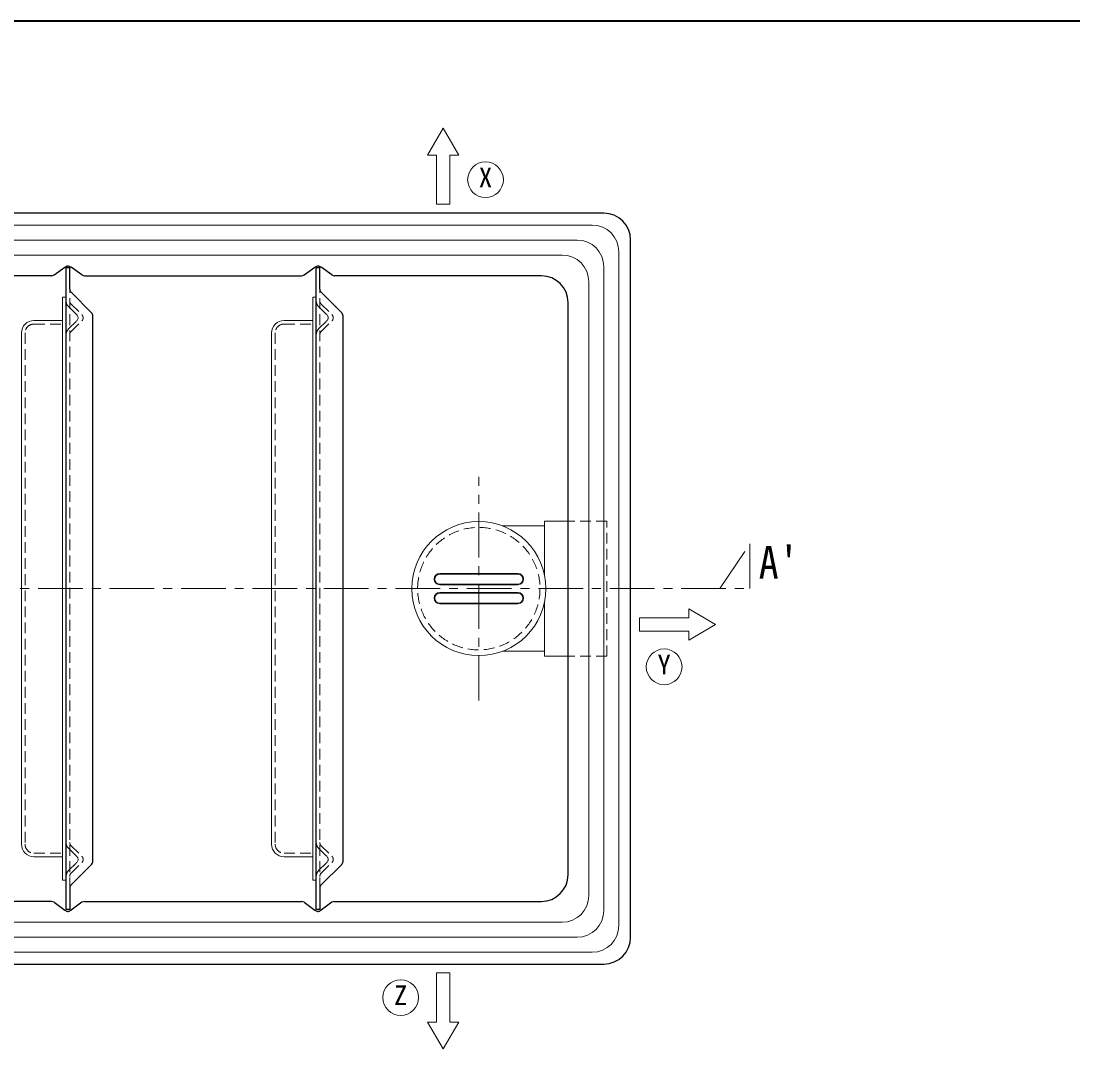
# Model space of a CAD drawing. Units: millimetres at full size, sheet at 1:10; details may follow other scales. Extents: x -2106 to 1944, y -1394 to 1416.
# Drawn here: x -788 to 389, y 266 to 1416 of the extents above; entities that cross this region are included whole.
import ezdxf
from ezdxf.enums import TextEntityAlignment as Align

# ---------------------------------------------------------------- set-up
doc = ezdxf.new("R2010")
doc.units = ezdxf.units.MM
doc.header["$LTSCALE"] = 10
doc.linetypes.add('CHAIN1', pattern=[8, 5, -1, 1, -1])
doc.linetypes.add('DASHED1', pattern=[1.8, 1.2, -0.6])
doc.layers.add('0-0_ﾚｲﾔ1', color=7, linetype='Continuous', lineweight=9)
doc.styles.add('ＭＳ ゴシック', font='')
doc.styles.get('ＭＳ ゴシック').set_extended_font_data('MS Gothic')

msp = doc.modelspace()

# ---------------------------------------------------------------- linework, layer by layer
at = {"layer": '0-0_ﾚｲﾔ1', "color": 1, "lineweight": 40}
msp.add_line((1944.28, 1416.27), (-2105.72, 1416.27), dxfattribs=at)
at = {"layer": '0-0_ﾚｲﾔ1', "color": 4}
for p, q in [((-315.72, 1296.27), (-333.22, 1266.27)), ((-298.22, 1266.27), (-315.72, 1296.27)), ((-323.22, 1266.27), (-333.22, 1266.27)), ((-298.22, 1266.27), (-308.22, 1266.27)), ((-308.22, 1211.27), (-308.22, 1266.27)), ((-1602.51, 1188.06), (-148.93, 1188.06)), ((-1568.93, 1154.48), (-182.51, 1154.48)), ((-118.93, 1158.06), (-118.93, 404.48)), ((-152.51, 1124.48), (-152.51, 438.06)), ((-741.72, 1107.27), (-737.72, 1107.27)), ((-461.72, 1107.27), (-461.72, 455.27)), ((-461.72, 1107.27), (-457.72, 1107.27)), ((-773.72, 1081.27), (-741.72, 1081.27)), ((-493.72, 1081.27), (-461.72, 1081.27)), ((-787.72, 1067.27), (-787.72, 495.27)), ((-507.72, 1067.27), (-507.72, 495.27)), ((-249.06, 851.37), (-202.22, 851.37)), ((-202.22, 856.77), (-202.22, 796.2)), ((-175.72, 856.77), (-202.22, 856.77)), ((-319.47, 798.15), (-231.97, 798.15)), ((-319.47, 785.65), (-231.97, 785.65)), ((-319.47, 776.9), (-231.97, 776.9)), ((-202.22, 766.35), (-202.22, 705.77)), ((-319.47, 764.4), (-231.97, 764.4)), ((-40.72, 748.77), (-40.72, 758.77)), ((-10.72, 741.27), (-40.72, 758.77)), ((-95.72, 733.77), (-40.72, 733.77)), ((-40.72, 723.77), (-10.72, 741.27)), ((-40.72, 723.77), (-40.72, 733.77)), ((-249.06, 711.17), (-202.22, 711.17)), ((-175.72, 705.77), (-202.22, 705.77)), ((-773.72, 481.27), (-741.72, 481.27)), ((-493.72, 481.27), (-461.72, 481.27)), ((-461.72, 455.27), (-457.72, 455.27)), ((-1568.93, 408.06), (-182.51, 408.06)), ((-1602.51, 374.48), (-148.93, 374.48)), ((-308.22, 351.27), (-323.22, 351.27)), ((-323.22, 351.27), (-323.22, 296.27)), ((-308.22, 351.27), (-308.22, 296.27)), ((-323.22, 296.27), (-333.22, 296.27)), ((-315.72, 266.27), (-333.22, 296.27)), ((-298.22, 296.27), (-315.72, 266.27)), ((-298.22, 296.27), (-308.22, 296.27))]:
    msp.add_line(p, q, dxfattribs=at)
at = {"layer": '0-0_ﾚｲﾔ1', "color": 5, "lineweight": 25}
for p, q in [((-135.72, 1201.27), (-1615.72, 1201.27)), ((-105.72, 391.27), (-105.72, 1171.27)), ((-754.13, 1131.27), (-997.31, 1131.27)), ((-737.72, 422.21), (-737.72, 1140.34)), ((-733.72, 1140.34), (-737.72, 1140.34)), ((-733.72, 1116.34), (-733.72, 1140.34)), ((-720.24, 1132.22), (-732.15, 1140.84)), ((-717.31, 1131.27), (-474.13, 1131.27)), ((-471.2, 1132.22), (-459.29, 1140.84)), ((-457.72, 422.21), (-457.72, 1140.34)), ((-453.72, 1140.34), (-457.72, 1140.34)), ((-453.72, 1116.34), (-453.72, 1140.34)), ((-440.24, 1132.22), (-452.15, 1140.84)), ((-205.72, 1131.27), (-437.31, 1131.27)), ((-709.18, 1089.74), (-732.26, 1112.81)), ((-429.18, 1089.74), (-452.26, 1112.81)), ((-175.72, 461.27), (-175.72, 1101.27)), ((-707.72, 476.34), (-707.72, 1086.2)), ((-427.72, 476.34), (-427.72, 1086.2)), ((-709.18, 472.81), (-732.26, 449.74)), ((-429.18, 472.81), (-452.26, 449.74)), ((-733.72, 446.2), (-733.72, 422.21)), ((-453.72, 446.2), (-453.72, 422.21)), ((-754.13, 431.27), (-997.31, 431.27)), ((-720.24, 430.32), (-732.15, 421.71)), ((-717.31, 431.27), (-474.13, 431.27)), ((-471.2, 430.32), (-459.29, 421.71)), ((-440.24, 430.32), (-452.15, 421.71)), ((-437.31, 431.27), (-205.72, 431.27)), ((-733.72, 422.21), (-737.72, 422.21)), ((-453.72, 422.21), (-457.72, 422.21)), ((-1615.72, 361.27), (-135.72, 361.27))]:
    msp.add_line(p, q, dxfattribs=at)
at = {"layer": '0-0_ﾚｲﾔ1', "color": 3, "lineweight": 18}
for p, q in [((-165.72, 1171.27), (-1585.72, 1171.27)), ((-135.72, 421.27), (-135.72, 1141.27)), ((-1585.72, 391.27), (-165.72, 391.27))]:
    msp.add_line(p, q, dxfattribs=at)
at = {"layer": '0-0_ﾚｲﾔ1', "linetype": 'DASHED1', "lineweight": 18}
for p, q in [((-733.72, 446.2), (-733.72, 1116.34)), ((-453.72, 446.2), (-453.72, 1116.34))]:
    msp.add_line(p, q, dxfattribs=at)
at = {"layer": '0-0_ﾚｲﾔ1', "color": 4, "linetype": 'DASHED1'}
for p, q in [((-735.02, 1096.73), (-726.29, 1088.19)), ((-732.22, 1099.59), (-720.22, 1087.85)), ((-455.02, 1096.73), (-446.29, 1088.19)), ((-452.22, 1099.59), (-440.22, 1087.85)), ((-773.72, 1077.27), (-737.72, 1077.27)), ((-735.02, 1071.81), (-726.29, 1080.36)), ((-732.22, 1068.95), (-720.22, 1080.7)), ((-493.72, 1077.27), (-457.72, 1077.27)), ((-455.02, 1071.81), (-446.29, 1080.36)), ((-452.22, 1068.95), (-440.22, 1080.7)), ((-783.72, 1067.27), (-783.72, 495.27)), ((-503.72, 1067.27), (-503.72, 495.27)), ((-132.22, 856.77), (-175.72, 856.77)), ((-132.22, 705.77), (-132.22, 856.77)), ((-132.22, 705.77), (-175.72, 705.77)), ((-773.72, 485.27), (-737.72, 485.27)), ((-735.02, 490.73), (-726.29, 482.19)), ((-732.22, 493.59), (-720.22, 481.85)), ((-493.72, 485.27), (-457.72, 485.27)), ((-455.02, 490.73), (-446.29, 482.19)), ((-452.22, 493.59), (-440.22, 481.85)), ((-735.02, 465.81), (-726.29, 474.36)), ((-732.22, 462.95), (-720.22, 474.7)), ((-455.02, 465.81), (-446.29, 474.36)), ((-452.22, 462.95), (-440.22, 474.7))]:
    msp.add_line(p, q, dxfattribs=at)
at = {"layer": '0-0_ﾚｲﾔ1', "color": 4, "linetype": 'CHAIN1'}
for p, q in [((-275.72, 656.27), (-275.72, 906.27)), ((-5.72, 781.27), (27.61, 831.27)), ((27.61, 831.27), (27.61, 781.27)), ((-1809.05, 781.27), (27.61, 781.27))]:
    msp.add_line(p, q, dxfattribs=at)
at = {"layer": '0-0_ﾚｲﾔ1', "lineweight": 18}
for p, q in [((-319.47, 797.52), (-231.97, 797.52)), ((-319.47, 786.27), (-231.97, 786.27)), ((-319.47, 776.27), (-231.97, 776.27)), ((-319.47, 765.02), (-231.97, 765.02))]:
    msp.add_line(p, q, dxfattribs=at)
at = {"layer": '0-0_ﾚｲﾔ1', "color": 4}
for points in [[(-308.22, 1211.27), (-323.22, 1211.27), (-323.22, 1266.27)], [(-741.72, 1107.27), (-741.72, 455.27), (-737.72, 455.27)], [(-95.72, 733.77), (-95.72, 748.77), (-40.72, 748.77)]]:
    msp.add_lwpolyline(points, dxfattribs=at)
at = {"layer": '0-0_ﾚｲﾔ1', "color": 5, "lineweight": 25}
for points in [[(-751.2, 1132.22), (-739.29, 1140.84), (-738.96, 1141.05), (-738.38, 1141.4), (-737.8, 1141.72), (-737.22, 1142), (-736.64, 1142.2), (-736.06, 1142.32), (-735.72, 1142.34), (-735.38, 1142.32), (-734.8, 1142.2), (-734.22, 1142), (-733.64, 1141.72), (-733.06, 1141.4), (-732.48, 1141.05), (-732.15, 1140.84)], [(-459.29, 1140.84), (-458.96, 1141.05), (-458.38, 1141.4), (-457.8, 1141.72), (-457.22, 1142), (-456.64, 1142.2), (-456.06, 1142.32), (-455.72, 1142.34), (-455.38, 1142.32), (-454.8, 1142.2), (-454.22, 1142), (-453.64, 1141.72), (-453.06, 1141.4), (-452.48, 1141.05), (-452.15, 1140.84)], [(-751.2, 430.32), (-739.29, 421.71), (-738.96, 421.5), (-738.38, 421.14), (-737.8, 420.82), (-737.22, 420.55), (-736.64, 420.34), (-736.06, 420.23), (-735.72, 420.21), (-735.38, 420.23), (-734.8, 420.34), (-734.22, 420.55), (-733.64, 420.82), (-733.06, 421.14), (-732.48, 421.5), (-732.15, 421.71)], [(-459.29, 421.71), (-458.96, 421.5), (-458.38, 421.14), (-457.8, 420.82), (-457.22, 420.55), (-456.64, 420.34), (-456.06, 420.23), (-455.72, 420.21), (-455.38, 420.23), (-454.8, 420.34), (-454.22, 420.55), (-453.64, 420.82), (-453.06, 421.14), (-452.48, 421.5), (-452.15, 421.71)]]:
    msp.add_lwpolyline(points, dxfattribs=at)
at = {"layer": '0-0_ﾚｲﾔ1', "color": 4, "linetype": 'DASHED1'}
for points in [[(-726.29, 1088.19), (-726.01, 1087.82), (-725.54, 1087.18), (-725.11, 1086.55), (-724.74, 1085.91), (-724.47, 1085.28), (-724.32, 1084.64), (-724.29, 1084.27), (-724.32, 1083.9), (-724.47, 1083.27), (-724.74, 1082.63), (-725.11, 1082), (-725.54, 1081.36), (-726.01, 1080.73), (-726.29, 1080.36)], [(-446.29, 1088.19), (-446.01, 1087.82), (-445.54, 1087.18), (-445.11, 1086.55), (-444.74, 1085.91), (-444.47, 1085.28), (-444.32, 1084.64), (-444.29, 1084.27), (-444.32, 1083.9), (-444.47, 1083.27), (-444.74, 1082.63), (-445.11, 1082), (-445.54, 1081.36), (-446.01, 1080.73), (-446.29, 1080.36)], [(-726.29, 474.36), (-726.01, 474.73), (-725.54, 475.36), (-725.11, 476), (-724.74, 476.63), (-724.47, 477.27), (-724.32, 477.9), (-724.29, 478.27), (-724.32, 478.64), (-724.47, 479.28), (-724.74, 479.91), (-725.11, 480.55), (-725.54, 481.18), (-726.01, 481.82), (-726.29, 482.19)], [(-446.29, 474.36), (-446.01, 474.73), (-445.54, 475.36), (-445.11, 476), (-444.74, 476.63), (-444.47, 477.27), (-444.32, 477.9), (-444.29, 478.27), (-444.32, 478.64), (-444.47, 479.28), (-444.74, 479.91), (-445.11, 480.55), (-445.54, 481.18), (-446.01, 481.82), (-446.29, 482.19)]]:
    msp.add_lwpolyline(points, dxfattribs=at)
at = {"layer": '0-0_ﾚｲﾔ1', "lineweight": 18}
for centre, radius in [((-268.22, 1238.77), 20), ((-275.72, 781.27), 75), ((-68.22, 693.77), 20), ((-363.22, 323.77), 20)]:
    msp.add_circle(centre, radius, dxfattribs=at)
at = {"layer": '0-0_ﾚｲﾔ1', "color": 4, "linetype": 'DASHED1'}
msp.add_circle((-275.72, 781.27), 68.5, dxfattribs=at)
at = {"layer": '0-0_ﾚｲﾔ1', "color": 5, "lineweight": 25}
for centre, radius, start, end in [((-135.72, 1171.27), 30, 0, 90), ((-754.13, 1136.27), 5, 270, 305.88851), ((-717.31, 1136.27), 5, 234.11149, 270), ((-474.13, 1136.27), 5, 270, 305.88851), ((-437.31, 1136.27), 5, 234.11149, 270), ((-205.72, 1101.27), 30, 0, 90), ((-728.72, 1116.34), 5, 180, 225), ((-448.72, 1116.34), 5, 180, 225), ((-712.72, 1086.2), 5, 0, 45), ((-432.72, 1086.2), 5, 0, 45), ((-712.72, 476.34), 5, 315, 0), ((-432.72, 476.34), 5, 315, 0), ((-205.72, 461.27), 30, 270, 0), ((-728.72, 446.2), 5, 135, 180), ((-448.72, 446.2), 5, 135, 180), ((-754.13, 426.27), 5, 54.11149, 90), ((-717.31, 426.27), 5, 90, 125.88851), ((-474.13, 426.27), 5, 54.11149, 90), ((-437.31, 426.27), 5, 90, 125.88851), ((-135.72, 391.27), 30, 270, 0)]:
    msp.add_arc(centre, radius, start, end, dxfattribs=at)
at = {"layer": '0-0_ﾚｲﾔ1', "color": 4}
for centre, radius, start, end in [((-148.93, 1158.06), 30, 0, 90), ((-182.51, 1124.48), 30, 0, 90), ((-773.72, 1067.27), 14, 90, 180), ((-493.72, 1067.27), 14, 90, 180), ((-319.47, 791.9), 6.25, 90, 270), ((-231.97, 791.9), 6.25, 270, 90), ((-319.47, 770.65), 6.25, 90, 270), ((-231.97, 770.65), 6.25, 270, 90), ((-773.72, 495.27), 14, 180, 270), ((-493.72, 495.27), 14, 180, 270), ((-182.51, 438.06), 30, 270, 0), ((-148.93, 404.48), 30, 270, 0)]:
    msp.add_arc(centre, radius, start, end, dxfattribs=at)
at = {"layer": '0-0_ﾚｲﾔ1', "color": 3, "lineweight": 18}
for centre, start, end in [((-165.72, 1141.27), 0, 90), ((-165.72, 421.27), 270, 0)]:
    msp.add_arc(centre, 30, start, end, dxfattribs=at)
at = {"layer": '0-0_ﾚｲﾔ1', "color": 4, "linetype": 'DASHED1'}
for centre, radius, start, end in [((-728.72, 1103.16), 9, 180, 225.6053), ((-728.72, 1103.16), 5, 180, 225.6053), ((-448.72, 1103.16), 9, 180, 225.6053), ((-448.72, 1103.16), 5, 180, 225.6053), ((-723.72, 1084.27), 5, 314.3947, 45.6053), ((-443.72, 1084.27), 5, 314.3947, 45.6053), ((-773.72, 1067.27), 10, 90, 180), ((-728.72, 1065.38), 9, 134.3947, 180), ((-493.72, 1067.27), 10, 90, 180), ((-448.72, 1065.38), 9, 134.3947, 180), ((-728.72, 1065.38), 5, 134.3947, 180), ((-448.72, 1065.38), 5, 134.3947, 180), ((-773.72, 495.27), 10, 180, 270), ((-728.72, 497.16), 9, 180, 225.6053), ((-728.72, 497.16), 5, 180, 225.6053), ((-493.72, 495.27), 10, 180, 270), ((-448.72, 497.16), 9, 180, 225.6053), ((-448.72, 497.16), 5, 180, 225.6053), ((-723.72, 478.27), 5, 314.3947, 45.6053), ((-443.72, 478.27), 5, 314.3947, 45.6053), ((-728.72, 459.38), 9, 134.3947, 180), ((-728.72, 459.38), 5, 134.3947, 180), ((-448.72, 459.38), 9, 134.3947, 180), ((-448.72, 459.38), 5, 134.3947, 180)]:
    msp.add_arc(centre, radius, start, end, dxfattribs=at)
at = {"layer": '0-0_ﾚｲﾔ1', "lineweight": 18}
for centre, start, end in [((-319.47, 791.9), 90, 270), ((-231.97, 791.9), 270, 90), ((-319.47, 770.65), 90, 270), ((-231.97, 770.65), 270, 90)]:
    msp.add_arc(centre, 5.62, start, end, dxfattribs=at)

# ---------------------------------------------------------------- texts
at = {"layer": '0-0_ﾚｲﾔ1', "style": 'ＭＳ ゴシック'}
for s, p in [('X', (-275.72, 1223.77)), ('Y', (-75.72, 678.77)), ('Z', (-370.72, 308.77))]:
    msp.add_text(s, height=21.99, dxfattribs=at).set_placement(p, align=Align.BOTTOM_LEFT)
at = {"layer": '0-0_ﾚｲﾔ1', "style": 'ＭＳ ゴシック', "width": 0.9}
msp.add_text("A'", height=36.66, dxfattribs=at).set_placement((37.61, 781.27), align=Align.BOTTOM_LEFT)

doc.saveas('drawing.dxf')
